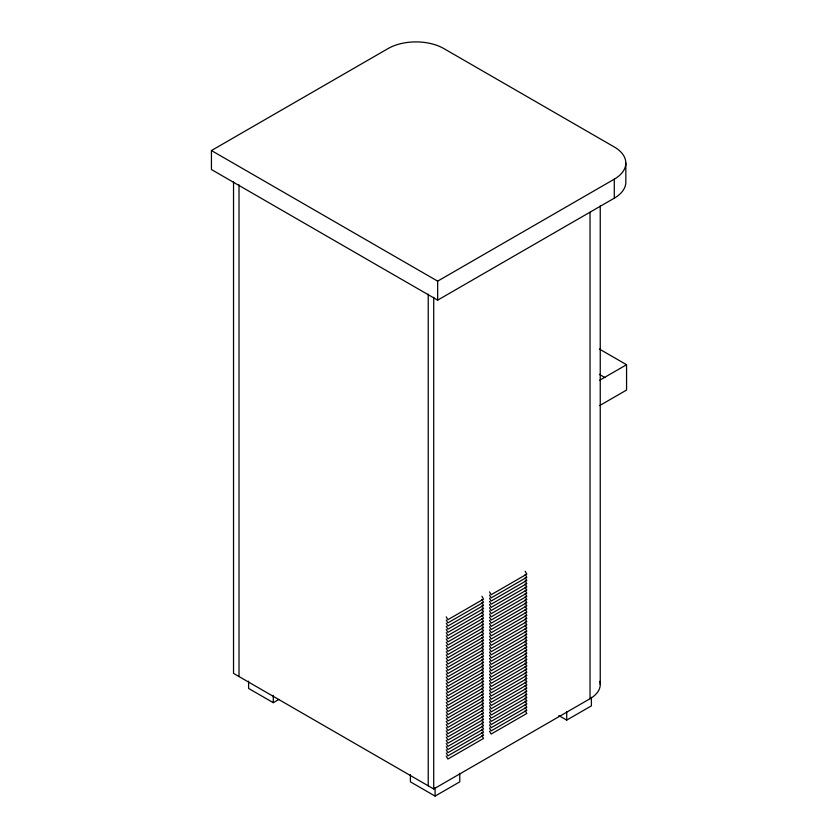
<?xml version="1.0" encoding="UTF-8"?>
<svg xmlns="http://www.w3.org/2000/svg" width="838" height="838" viewBox="0 0 838 838"><rect width="100%" height="100%" fill="white"/><g stroke="black" fill="none" stroke-linecap="round" stroke-linejoin="round"><path stroke-width="1.26" d="M211.438 150.547L388.067 48.573A39.438 22.773 0 0 1 443.847 48.573L614.285 146.975A39.438 22.773 0 0 1 614.285 179.175L614.285 198.177L437.656 300.151L211.438 169.548L211.438 150.547L437.656 281.149L614.285 179.175M599.694 380.232L626.562 364.729L626.562 390.058L599.694 405.571M248.603 681.126L248.603 688.438L273.293 702.684L278.897 699.447M233.53 181.678L233.53 673.396L433.717 788.977L590.025 698.724A34.903 20.154 0 0 0 599.819 681.325M410.411 774.542L410.411 781.854L435.09 796.1L459.769 781.854L459.769 773.327M558.862 715.568L566.718 720.104L591.398 705.858L591.398 697.331M599.348 349.017L626.562 364.729M599.348 374.345L605.015 377.624M525.164 571.286L526.809 574.135L491.162 594.718L489.518 591.869M525.164 574.449L526.809 577.298L491.162 597.882L489.518 595.032M525.164 577.612L526.809 580.462L491.162 601.045L489.518 598.196M525.164 580.786L526.809 583.636L491.162 604.219L489.518 601.37M525.164 583.95L526.809 586.799L491.162 607.382L489.518 604.533M525.164 587.113L526.809 589.962L491.162 610.546L489.518 607.697M525.164 590.277L526.809 593.136L491.162 613.709L489.518 610.86M525.164 593.451L526.809 596.3L491.162 616.883L489.518 614.034M525.164 596.614L526.809 599.463L491.162 620.047L489.518 617.197M525.164 599.778L526.809 602.627L491.162 623.21L489.518 620.361M525.164 602.951L526.809 605.801L491.162 626.384L489.518 623.535M525.164 606.115L526.809 608.964L491.162 629.548L489.518 626.698M525.164 609.278L526.809 612.128L491.162 632.711L489.518 629.862M525.164 612.452L526.809 615.302L491.162 635.885L489.518 633.036M525.164 615.616L526.809 618.465L491.162 639.048L489.518 636.199M525.164 618.779L526.809 621.628L491.162 642.212L489.518 639.363M525.164 621.943L526.809 624.802L491.162 645.375L489.518 642.526M525.164 625.117L526.809 627.966L491.162 648.549L489.518 645.7M525.164 628.28L526.809 631.129L491.162 651.713L489.518 648.863M525.164 631.443L526.809 634.293L491.162 654.876L489.518 652.027M525.164 634.617L526.809 637.467L491.162 658.05L489.518 655.201M525.164 637.781L526.809 640.63L491.162 661.213L489.518 658.364M525.164 640.944L526.809 643.794L491.162 664.377L489.518 661.528M525.164 644.118L526.809 646.967L491.162 667.551L489.518 664.702M525.164 647.282L526.809 650.131L491.162 670.714L489.518 667.865M525.164 650.445L526.809 653.294L491.162 673.878L489.518 671.029M525.164 653.619L526.809 656.468L491.162 677.052L489.518 674.192M525.164 656.783L526.809 659.632L491.162 680.215L489.518 677.366M525.164 659.946L526.809 662.795L491.162 683.379L489.518 680.529M525.164 663.109L526.809 665.959L491.162 686.542L489.518 683.693M525.164 666.283L526.809 669.133L491.162 689.716L489.518 686.867M525.164 669.447L526.809 672.296L491.162 692.879L489.518 690.03M481.892 596.268L483.536 599.118L447.89 619.701L446.245 616.852M525.164 672.61L526.809 675.459L491.162 696.043L489.518 693.194M481.892 599.432L483.536 602.281L447.89 622.864L446.245 620.015M525.164 675.784L526.809 678.633L491.162 699.217L489.518 696.368M481.892 602.595L483.536 605.445L447.89 626.028L446.245 623.179M525.164 678.948L526.809 681.797L491.162 702.38L489.518 699.531M481.892 605.769L483.536 608.618L447.89 629.202L446.245 626.353M525.164 682.111L526.809 684.96L491.162 705.544L489.518 702.694M481.892 608.933L483.536 611.782L447.89 632.365L446.245 629.516M525.164 685.285L526.809 688.134L491.162 708.718L489.518 705.858M481.892 612.096L483.536 614.945L447.89 635.529L446.245 632.68M525.164 688.448L526.809 691.298L491.162 711.881L489.518 709.032M481.892 615.27L483.536 618.119L447.89 638.703L446.245 635.843M525.164 691.612L526.809 694.461L491.162 715.044L489.518 712.195M481.892 618.434L483.536 621.283L447.89 641.866L446.245 639.017M525.164 694.775L526.809 697.625L491.162 718.208L489.518 715.359M481.892 621.597L483.536 624.446L447.89 645.03L446.245 642.18M525.164 697.949L526.809 700.798L491.162 721.382L489.518 718.533M481.892 624.76L483.536 627.61L447.89 648.193L446.245 645.344M525.164 701.113L526.809 703.962L491.162 724.545L489.518 721.696M481.892 627.934L483.536 630.784L447.89 651.367L446.245 648.518M525.164 704.276L526.809 707.125L491.162 727.709L489.518 724.86M481.892 631.098L483.536 633.947L447.89 654.53L446.245 651.681M525.164 707.45L526.809 710.299L491.162 730.883L489.518 728.033M481.892 634.261L483.536 637.11L447.89 657.694L446.245 654.845M525.164 710.614L526.809 713.463L491.162 734.046L489.518 731.197M481.892 637.435L483.536 640.284L447.89 660.868L446.245 658.019M481.892 640.599L483.536 643.448L447.89 664.031L446.245 661.182M481.892 643.762L483.536 646.611L447.89 667.195L446.245 664.345M481.892 646.936L483.536 649.785L447.89 670.369L446.245 667.509M481.892 650.099L483.536 652.949L447.89 673.532L446.245 670.683M481.892 653.263L483.536 656.112L447.89 676.695L446.245 673.846M481.892 656.426L483.536 659.276L447.89 679.859L446.245 677.01M481.892 659.6L483.536 662.449L447.89 683.033L446.245 680.184M481.892 662.764L483.536 665.613L447.89 686.196L446.245 683.347M481.892 665.927L483.536 668.776L447.89 689.36L446.245 686.511M481.892 669.101L483.536 671.95L447.89 692.534L446.245 689.684M481.892 672.265L483.536 675.114L447.89 695.697L446.245 692.848M481.892 675.428L483.536 678.277L447.89 698.861L446.245 696.011M481.892 678.602L483.536 681.451L447.89 702.035L446.245 699.175M481.892 681.765L483.536 684.615L447.89 705.198L446.245 702.349M481.892 684.929L483.536 687.778L447.89 708.361L446.245 705.512M481.892 688.092L483.536 690.952L447.89 711.525L446.245 708.676M481.892 691.266L483.536 694.115L447.89 714.699L446.245 711.85M481.892 694.43L483.536 697.279L447.89 717.862L446.245 715.013M481.892 697.593L483.536 700.442L447.89 721.026L446.245 718.176M481.892 700.767L483.536 703.616L447.89 724.2L446.245 721.35M481.892 703.93L483.536 706.78L447.89 727.363L446.245 724.514M481.892 707.094L483.536 709.943L447.89 730.527L446.245 727.677M481.892 710.268L483.536 713.117L447.89 733.7L446.245 730.841M481.892 713.431L483.536 716.281L447.89 736.864L446.245 734.015M481.892 716.595L483.536 719.444L447.89 740.027L446.245 737.178M481.892 719.758L483.536 722.618L447.89 743.191L446.245 740.342M481.892 722.932L483.536 725.781L447.89 746.365L446.245 743.515M481.892 726.096L483.536 728.945L447.89 749.528L446.245 746.679M481.892 729.259L483.536 732.108L447.89 752.692L446.245 749.842M481.892 732.433L483.536 735.282L447.89 755.866L446.245 753.016M481.892 735.596L483.536 738.446L447.89 759.029L446.245 756.18M625.839 163.075L625.839 182.076A39.438 22.773 0 0 1 614.285 198.177M600.249 205.834L600.249 684.478M590.025 212.234L590.025 698.724M566.718 711.577L566.718 720.104M437.656 281.149L437.656 300.151M435.09 787.573L435.09 796.1M433.717 297.26L433.717 788.977M428.228 294.086L428.228 785.814M273.293 695.383L273.293 702.684M239.008 184.842L239.008 676.559"/></g></svg>
